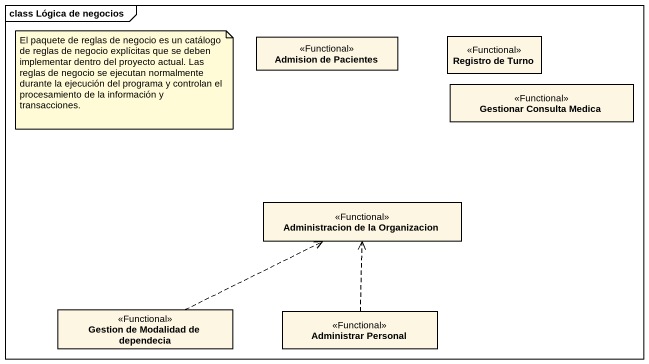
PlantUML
@startuml
mainframe class Lógica de negocios
hide circle
hide empty members
class "Admision de Pacientes" as Admision_de_Pacientes <<Functional>>
class "Registro de Turno" as Registro_de_Turno <<Functional>>
class "Gestionar Consulta Medica" as Gestionar_Consulta_Medica <<Functional>>
class "Administracion de la Organizacion" as Administracion_de_la <<Functional>>
class "Gestion de Modalidad de dependecia" as Gestion_de_Modalidad_de <<Functional>>
class "Administrar Personal" as Administrar_Personal <<Functional>>
Gestion_de_Modalidad_de .right.> Administracion_de_la
Administrar_Personal .up.> Administracion_de_la
note as N1
  El paquete de reglas de negocio es un catálogo de reglas de negocio explícitas que se deben implementar dentro del proyecto actual. Las reglas de negocio se ejecutan normalmente durante la ejecución del programa y controlan el procesamiento de la información y transacciones.
end note
@enduml
